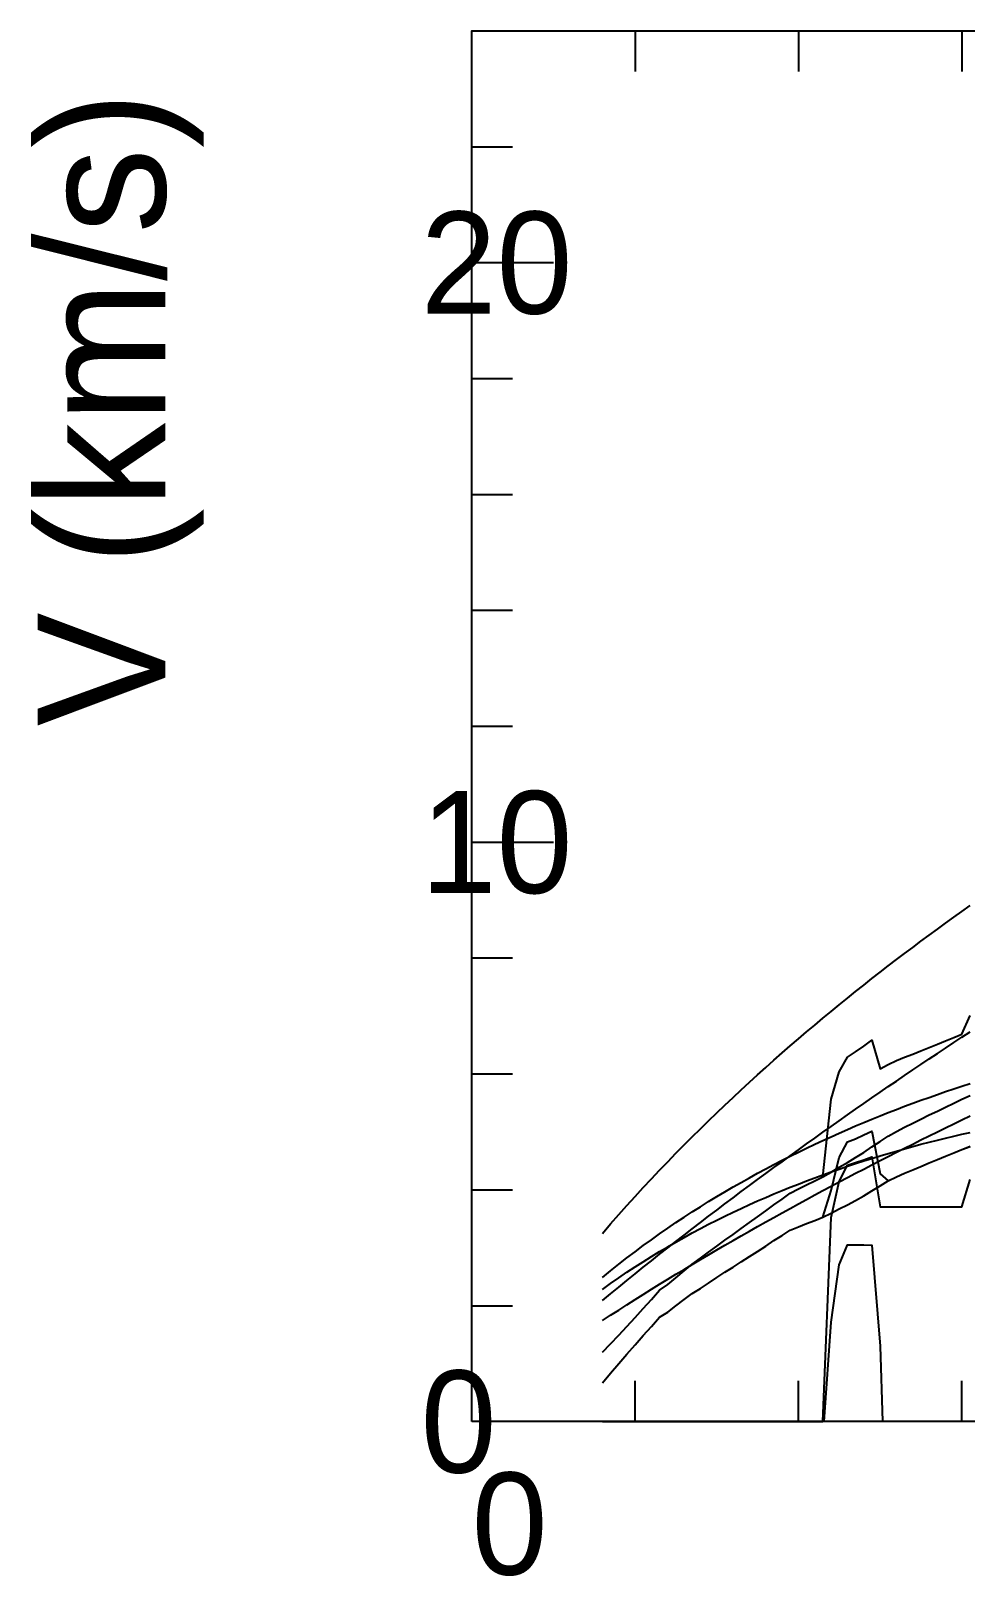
# Model space of a CAD drawing. Extents: x -35 to 179, y -35 to 135.
# Drawn here: x -34.5 to 38.7, y -12.1 to 109 of the extents above; entities that cross this region are included whole.
import ezdxf

# ---------------------------------------------------------------- set-up
doc = ezdxf.new("R2010")
doc.units = 0

msp = doc.modelspace()

# ---------------------------------------------------------------- linework, layer by layer
at = {"color": 0}
for p, q in [((12.8, 109), (12.8, 105.81)), ((25.6, 109), (25.6, 105.81)), ((38.4, 109), (38.4, 105.81)), ((0, 99.92), (3.2, 99.92)), ((0, 90.84), (6.4, 90.84)), ((0, 81.75), (3.2, 81.75)), ((0, 72.67), (3.2, 72.67)), ((0, 63.59), (3.2, 63.59)), ((0, 54.5), (3.2, 54.5)), ((0, 45.42), (6.4, 45.42)), ((0, 36.34), (3.2, 36.34)), ((0, 27.25), (3.2, 27.25)), ((0, 18.17), (3.2, 18.17)), ((0, 9.08), (3.2, 9.08)), ((12.8, 0), (12.8, 3.2)), ((25.6, 0), (25.6, 3.2)), ((38.4, 0), (38.4, 3.2))]:
    msp.add_line(p, q, dxfattribs=at)
msp.add_lwpolyline([(0, 0), (0, 109), (179.2, 109), (179.2, 0)], close=True, dxfattribs=at)
at = {"color": 3}
for points in [[(10.24, 14.75), (10.88, 15.49), (11.52, 16.22), (12.16, 16.94), (12.8, 17.64), (13.44, 18.34), (14.08, 19.03), (14.72, 19.7), (15.36, 20.37), (16, 21.03), (16.64, 21.68), (17.28, 22.32), (17.92, 22.95), (18.56, 23.58), (19.2, 24.2), (19.84, 24.81), (20.48, 25.41), (21.12, 26.01), (21.76, 26.59), (22.4, 27.18), (23.04, 27.75), (23.68, 28.32), (24.32, 28.89), (24.96, 29.44), (25.6, 30), (26.24, 30.54), (26.88, 31.08), (27.52, 31.62), (28.16, 32.15), (28.8, 32.67), (29.44, 33.19), (30.08, 33.7), (30.72, 34.21), (31.36, 34.72), (32, 35.22), (32.64, 35.71), (33.28, 36.21), (33.92, 36.69), (34.56, 37.17), (35.2, 37.65), (35.84, 38.13), (36.48, 38.6), (37.12, 39.06), (37.76, 39.53), (38.4, 39.98), (39.04, 40.44)], [(10.24, 9.49), (10.88, 10.02), (11.52, 10.54), (12.16, 11.06), (12.8, 11.58), (13.44, 12.09), (14.08, 12.6), (14.72, 13.11), (15.36, 13.61), (16, 14.11), (16.64, 14.61), (17.28, 15.11), (17.92, 15.6), (18.56, 16.09), (19.2, 16.57), (19.84, 17.06), (20.48, 17.54), (21.12, 18.02), (21.76, 18.49), (22.4, 18.97), (23.04, 19.44), (23.68, 19.91), (24.32, 20.37), (24.96, 20.84), (25.6, 21.3), (26.24, 21.76), (26.88, 22.22), (27.52, 22.68), (28.16, 23.13), (28.8, 23.58), (29.44, 24.03), (30.08, 24.48), (30.72, 24.93), (31.36, 25.37), (32, 25.81), (32.64, 26.25), (33.28, 26.69), (33.92, 27.12), (34.56, 27.56), (35.2, 27.99), (35.84, 28.42), (36.48, 28.85), (37.12, 29.28), (37.76, 29.7), (38.4, 30.13), (39.04, 30.55)], [(10.24, 11.29), (10.88, 11.82), (11.52, 12.33), (12.16, 12.83), (12.8, 13.31), (13.44, 13.79), (14.08, 14.25), (14.72, 14.71), (15.36, 15.15), (16, 15.59), (16.64, 16.01), (17.28, 16.43), (17.92, 16.84), (18.56, 17.24), (19.2, 17.63), (19.84, 18.01), (20.48, 18.39), (21.12, 18.75), (21.76, 19.11), (22.4, 19.46), (23.04, 19.81), (23.68, 20.15), (24.32, 20.48), (24.96, 20.8), (25.6, 21.12), (26.24, 21.43), (26.88, 21.73), (27.52, 22.03), (28.16, 22.32), (28.8, 22.61), (29.44, 22.89), (30.08, 23.17), (30.72, 23.44), (31.36, 23.7), (32, 23.96), (32.64, 24.22), (33.28, 24.46), (33.92, 24.71), (34.56, 24.95), (35.2, 25.18), (35.84, 25.41), (36.48, 25.64), (37.12, 25.86), (37.76, 26.08), (38.4, 26.29), (39.04, 26.5)]]:
    msp.add_lwpolyline(points, dxfattribs=at)
at = {"color": 4}
for points in [[(10.24, 5.43), (10.88, 6.08), (11.52, 6.76), (12.16, 7.46), (12.8, 8.15), (13.44, 8.86), (14.08, 9.57), (14.72, 10.29), (15.36, 10.74), (16, 11.27), (16.64, 11.81), (17.28, 12.34), (17.92, 12.8), (18.56, 13.27), (19.2, 13.74), (19.84, 14.21), (20.48, 14.67), (21.12, 15.13), (21.76, 15.59), (22.4, 16.05), (23.04, 16.52), (23.68, 16.98), (24.32, 17.44), (24.96, 17.9), (25.6, 18.23), (26.24, 18.55), (26.88, 18.86), (27.52, 19.18), (28.16, 25.26), (28.8, 27.42), (29.44, 28.57), (30.08, 28.99), (30.72, 29.43), (31.36, 29.89), (32, 27.66), (32.64, 28), (33.28, 28.29), (33.92, 28.55), (34.56, 28.81), (35.2, 29.07), (35.84, 29.33), (36.48, 29.58), (37.12, 29.84), (37.76, 30.1), (38.4, 30.36), (39.04, 31.83)], [(10.24, 5.43), (10.88, 6.08), (11.52, 6.76), (12.16, 7.46), (12.8, 8.15), (13.44, 8.86), (14.08, 9.57), (14.72, 10.29), (15.36, 10.74), (16, 11.27), (16.64, 11.81), (17.28, 12.34), (17.92, 12.8), (18.56, 13.27), (19.2, 13.74), (19.84, 14.21), (20.48, 14.67), (21.12, 15.13), (21.76, 15.59), (22.4, 16.05), (23.04, 16.52), (23.68, 16.98), (24.32, 17.44), (24.96, 17.9), (25.6, 18.23), (26.24, 18.55), (26.88, 18.86), (27.52, 19.18), (28.16, 19.55), (28.8, 19.93), (29.44, 20.31), (30.08, 20.69), (30.72, 21.1), (31.36, 21.53), (32, 21.96), (32.64, 22.38), (33.28, 22.74), (33.92, 23.07), (34.56, 23.39), (35.2, 23.71), (35.84, 24.03), (36.48, 24.34), (37.12, 24.65), (37.76, 24.96), (38.4, 25.27), (39.04, 25.56)], [(10.24, 0), (10.88, 0), (11.52, 0), (12.16, 0), (12.8, 0), (13.44, 0), (14.08, 0), (14.72, 0), (15.36, 0), (16, 0), (16.64, 0), (17.28, 0), (17.92, 0), (18.56, 0), (19.2, 0), (19.84, 0), (20.48, 0), (21.12, 0), (21.76, 0), (22.4, 0), (23.04, 0), (23.68, 0), (24.32, 0), (24.96, 0), (25.6, 0), (26.24, 0), (26.88, 0), (27.52, 0), (28.16, 15.99), (28.8, 18.82), (29.44, 20.09), (30.08, 20.3), (30.72, 20.52), (31.36, 20.74), (32, 16.82), (32.64, 16.82), (33.28, 16.82), (33.92, 16.82), (34.56, 16.82), (35.2, 16.82), (35.84, 16.82), (36.48, 16.82), (37.12, 16.82), (37.76, 16.82), (38.4, 16.82), (39.04, 18.97)]]:
    msp.add_lwpolyline(points, dxfattribs=at)
at = {"color": 2}
for points in [[(10.24, 7.91), (10.88, 8.33), (11.52, 8.74), (12.16, 9.15), (12.8, 9.56), (13.44, 9.97), (14.08, 10.37), (14.72, 10.76), (15.36, 11.16), (16, 11.55), (16.64, 11.93), (17.28, 12.32), (17.92, 12.7), (18.56, 13.08), (19.2, 13.45), (19.84, 13.82), (20.48, 14.19), (21.12, 14.56), (21.76, 14.93), (22.4, 15.29), (23.04, 15.65), (23.68, 16), (24.32, 16.36), (24.96, 16.71), (25.6, 17.06), (26.24, 17.41), (26.88, 17.76), (27.52, 18.1), (28.16, 18.44), (28.8, 18.78), (29.44, 19.12), (30.08, 19.46), (30.72, 19.79), (31.36, 20.12), (32, 20.45), (32.64, 20.78), (33.28, 21.11), (33.92, 21.43), (34.56, 21.75), (35.2, 22.07), (35.84, 22.39), (36.48, 22.71), (37.12, 23.03), (37.76, 23.34), (38.4, 23.65), (39.04, 23.96)], [(10.24, 3.04), (10.88, 3.79), (11.52, 4.54), (12.16, 5.29), (12.8, 6.02), (13.44, 6.74), (14.08, 7.46), (14.72, 8.18), (15.36, 8.57), (16, 9.06), (16.64, 9.56), (17.28, 10.05), (17.92, 10.44), (18.56, 10.86), (19.2, 11.28), (19.84, 11.7), (20.48, 12.11), (21.12, 12.52), (21.76, 12.93), (22.4, 13.34), (23.04, 13.76), (23.68, 14.18), (24.32, 14.59), (24.96, 15.01), (25.6, 15.27), (26.24, 15.52), (26.88, 15.77), (27.52, 16.02), (28.16, 18.1), (28.8, 20.71), (29.44, 21.92), (30.08, 22.17), (30.72, 22.47), (31.36, 22.77), (32, 19.41), (32.64, 18.87), (33.28, 19.19), (33.92, 19.46), (34.56, 19.73), (35.2, 20), (35.84, 20.27), (36.48, 20.53), (37.12, 20.8), (37.76, 21.06), (38.4, 21.33), (39.04, 21.58)], [(10.24, 10.36), (10.88, 10.82), (11.52, 11.27), (12.16, 11.7), (12.8, 12.12), (13.44, 12.53), (14.08, 12.93), (14.72, 13.32), (15.36, 13.7), (16, 14.07), (16.64, 14.43), (17.28, 14.78), (17.92, 15.13), (18.56, 15.46), (19.2, 15.79), (19.84, 16.1), (20.48, 16.41), (21.12, 16.71), (21.76, 17.01), (22.4, 17.29), (23.04, 17.57), (23.68, 17.85), (24.32, 18.11), (24.96, 18.37), (25.6, 18.62), (26.24, 18.87), (26.88, 19.11), (27.52, 19.34), (28.16, 19.57), (28.8, 19.79), (29.44, 20.01), (30.08, 20.22), (30.72, 20.43), (31.36, 20.63), (32, 20.83), (32.64, 21.02), (33.28, 21.2), (33.92, 21.38), (34.56, 21.56), (35.2, 21.73), (35.84, 21.9), (36.48, 22.06), (37.12, 22.22), (37.76, 22.37), (38.4, 22.53), (39.04, 22.67)]]:
    msp.add_lwpolyline(points, dxfattribs=at)
at = {"color": 1}
msp.add_lwpolyline([(10.24, 3.04), (10.88, 3.79), (11.52, 4.54), (12.16, 5.29), (12.8, 6.02), (13.44, 6.74), (14.08, 7.46), (14.72, 8.18), (15.36, 8.57), (16, 9.06), (16.64, 9.56), (17.28, 10.05), (17.92, 10.44), (18.56, 10.86), (19.2, 11.28), (19.84, 11.7), (20.48, 12.11), (21.12, 12.52), (21.76, 12.93), (22.4, 13.34), (23.04, 13.76), (23.68, 14.18), (24.32, 14.59), (24.96, 15.01), (25.6, 15.27), (26.24, 15.52), (26.88, 15.77), (27.52, 16.02), (28.16, 18.1), (28.8, 20.71), (29.44, 21.92), (30.08, 22.17), (30.72, 22.47), (31.36, 22.77), (32, 19.41), (32.64, 18.87), (33.28, 19.19), (33.92, 19.46), (34.56, 19.73), (35.2, 20), (35.84, 20.27), (36.48, 20.53), (37.12, 20.8), (37.76, 21.06), (38.4, 21.33), (39.04, 21.58)], dxfattribs=at)
at = {"color": 5}
msp.add_lwpolyline([(10.24, 3.04), (10.88, 3.79), (11.52, 4.54), (12.16, 5.29), (12.8, 6.02), (13.44, 6.74), (14.08, 7.46), (14.72, 8.18), (15.36, 8.57), (16, 9.06), (16.64, 9.56), (17.28, 10.05), (17.92, 10.44), (18.56, 10.86), (19.2, 11.28), (19.84, 11.7), (20.48, 12.11), (21.12, 12.52), (21.76, 12.93), (22.4, 13.34), (23.04, 13.76), (23.68, 14.18), (24.32, 14.59), (24.96, 15.01), (25.6, 15.27), (26.24, 15.52), (26.88, 15.77), (27.52, 16.02), (28.16, 16.34), (28.8, 16.67), (29.44, 17), (30.08, 17.32), (30.72, 17.7), (31.36, 18.09), (32, 18.48), (32.64, 18.87), (33.28, 19.19), (33.92, 19.46), (34.56, 19.73), (35.2, 20), (35.84, 20.27), (36.48, 20.53), (37.12, 20.8), (37.76, 21.06), (38.4, 21.33), (39.04, 21.56)], dxfattribs=at)
at = {"color": 6}
msp.add_lwpolyline([(27.62, 0), (28.16, 7.79), (28.8, 12.29), (29.44, 13.85), (30.08, 13.84), (30.72, 13.84), (31.36, 13.83), (32, 5.91), (32.19, 0)], dxfattribs=at)

# ---------------------------------------------------------------- texts
at = {"color": 0}
msp.add_text('V (km/s)', height=10, rotation=90, dxfattribs=at).set_placement((-24, 54.5))
for s, p in [('20', (-4, 86.84)), ('10', (-4, 41.42)), ('0', (-4, -4)), ('0', (0, -12))]:
    msp.add_text(s, height=8, dxfattribs=at).set_placement(p)

doc.saveas('drawing.dxf')
